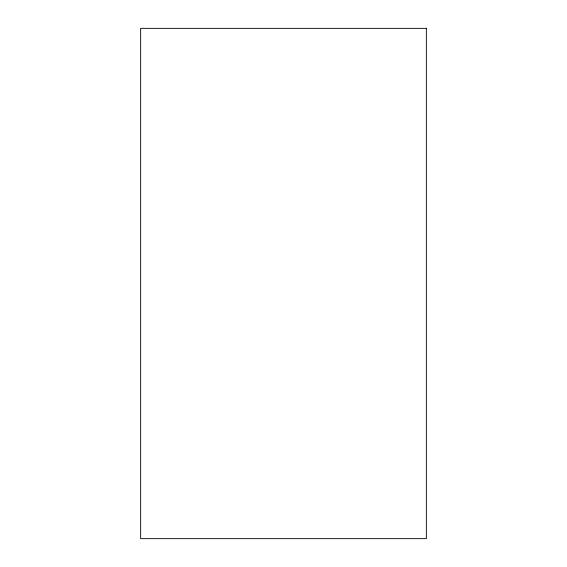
<?xml version="1.0" encoding="UTF-8"?>
<svg xmlns="http://www.w3.org/2000/svg" width="567" height="567" viewBox="0 0 567 567"><rect width="100%" height="100%" fill="white"/><g stroke="black" fill="none" stroke-linecap="round" stroke-linejoin="round"><path stroke-width="0.85" d="M426.356 28.35L140.644 28.35L140.644 538.65L426.356 538.65L426.356 28.35"/></g></svg>
